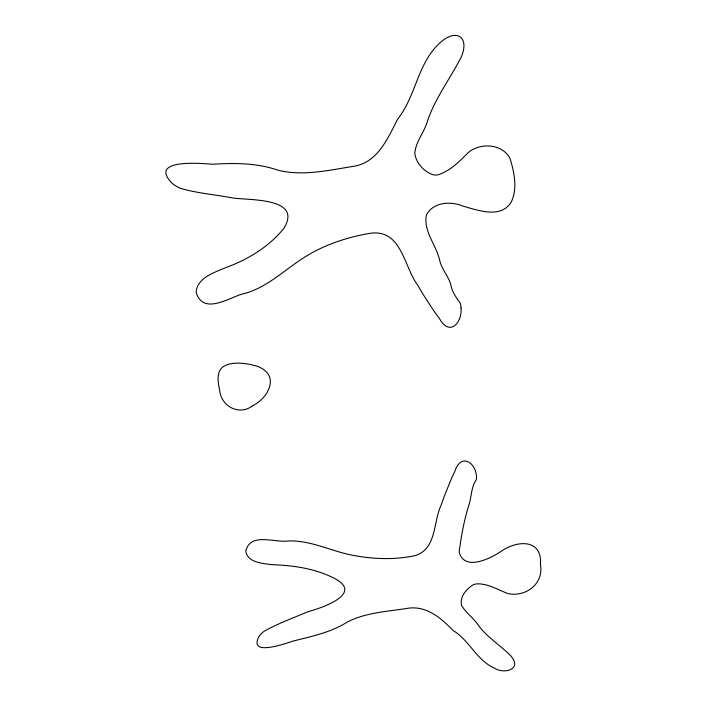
<?xml version="1.0" encoding="UTF-8"?>
<svg xmlns="http://www.w3.org/2000/svg" width="706" height="706" viewBox="0 0 706 706"><rect width="100%" height="100%" fill="white"/><g stroke="black" fill="none" stroke-linecap="round" stroke-linejoin="round"><path stroke-width="1.06" d="M251.927 406.303C238.187 415.905 220.722 405.703 219.584 389.659A71.227 65.932 -1.8 0 1 218.613 384.796C217.836 379.546 217.51 373.589 220.766 369.061A11.896 10.943 5.4 0 1 223.431 366.52C229.927 362.549 238.01 362.849 245.309 363.652A57.654 52.323 2.8 0 1 253.869 365.39C262.641 367.032 271.96 374.012 270.142 383.967A23.077 21.233 3.2 0 1 269.418 387.444L266.903 392.951A39.298 36.191 5.1 0 1 251.857 406.179M540.434 564.818C543.999 583.774 525.555 597.461 507.808 593.552C497.801 589.687 488.031 583.5 476.903 583.853A10.149 8.516 -15.7 0 0 472.667 585.115C466.084 589.254 459.297 597.408 461.645 605.633C465.916 612.711 473.002 617.626 477.785 624.378C486.699 637.324 500.545 645.231 511.232 656.333C522.343 669.544 504.102 674.345 494.65 668.229C476.665 660.489 469.384 640.113 452.837 630.352C440.553 617.362 425.224 604.68 405.976 608.59C386.156 611.599 365.311 612.729 347.184 622.101C330.787 632.505 311.805 636.327 293.299 641.022C286.159 643.228 248.221 657.198 258.908 636.583A25.16 20.853 -4.3 0 1 264.185 631.208C278.279 623.424 293.564 617.741 308.434 611.564C321.495 608.034 364.058 593.861 334.6 578.452C315.308 568.506 293.519 565.435 272.092 564.668C262.72 563.406 247.771 562.814 245.741 551.148C250.348 532.033 274.272 542.923 287.863 540.99C309.307 540.037 328.996 550.062 349.496 554.642C371.232 559.161 394.327 560.299 416.037 555.393C436.996 547.803 433.078 521.716 441.294 504.825A435.611 337.53 -30 0 1 444.418 495.983L451.249 479.03A205.737 170.887 -25.3 0 1 454.708 471.696C460.736 452.396 476.197 462.351 476.532 477.344A10.943 9.61 -18.1 0 1 476.171 479.877C470.752 487.908 471.696 497.712 468.466 506.476C463.824 521.231 461.221 536.781 459.129 552.048C464.416 571.701 490.264 558.578 501.083 551.36C517.489 539.913 542.535 538.775 540.434 564.818M461.036 308.045C462.306 322.854 449.625 336.965 439.406 318.477A243.994 218.428 -49.4 0 1 434.225 311.461L423.247 294.561A590.198 480.777 -57.7 0 1 417.864 285.418C403.832 266.939 401.943 229.6 371.056 233.156C346.487 237.207 322.06 245.406 301.241 259.34C282.091 272.066 264.662 289.107 241.54 294.243C227.597 298.673 202.701 314.964 196.136 292.143C197.221 277.793 213.953 272.737 225.117 267.874C247.55 259.808 268.818 246.959 283.944 228.276C302.927 197.089 248.521 200.566 232.053 197.839C214.836 194.547 197.062 193.267 180.251 188.273A31.302 29.873 40.6 0 1 171.699 182.898C148.551 158.409 201.51 163.465 212.674 164.233C234.701 162.918 256.975 162.865 278.111 170.234C302.839 176.385 328.484 170.261 353.088 166.413C377.869 162.786 387.612 138.358 397.822 118.873C416.302 95.681 417.59 62.269 440.641 42.307C455.952 28.399 469.834 36.65 461.362 56.727C450.269 78.798 434.64 98.558 427.051 122.456C423.75 132.949 415.799 141.941 414.793 153.087C415.834 162.892 423.724 171.426 432.831 174.682A12.214 11.72 -52.4 0 0 437.958 174.85C449.228 171.329 458.15 162.742 466.287 154.517C477.565 142.091 502.531 142.868 510.111 158.797C514.365 172.617 517.763 188.811 511.082 202.393C500.519 219.01 477.477 210.203 462.377 205.887C450.375 200.936 432.875 202.269 426.398 214.977C423.123 231.771 437.005 245.82 440.014 261.741C442.371 269.895 448.407 276.381 450.772 284.536C451.884 291.499 455.899 297.182 459.959 302.697A11.737 10.952 -26.9 0 1 460.841 305.424L461.036 308.045"/></g></svg>
